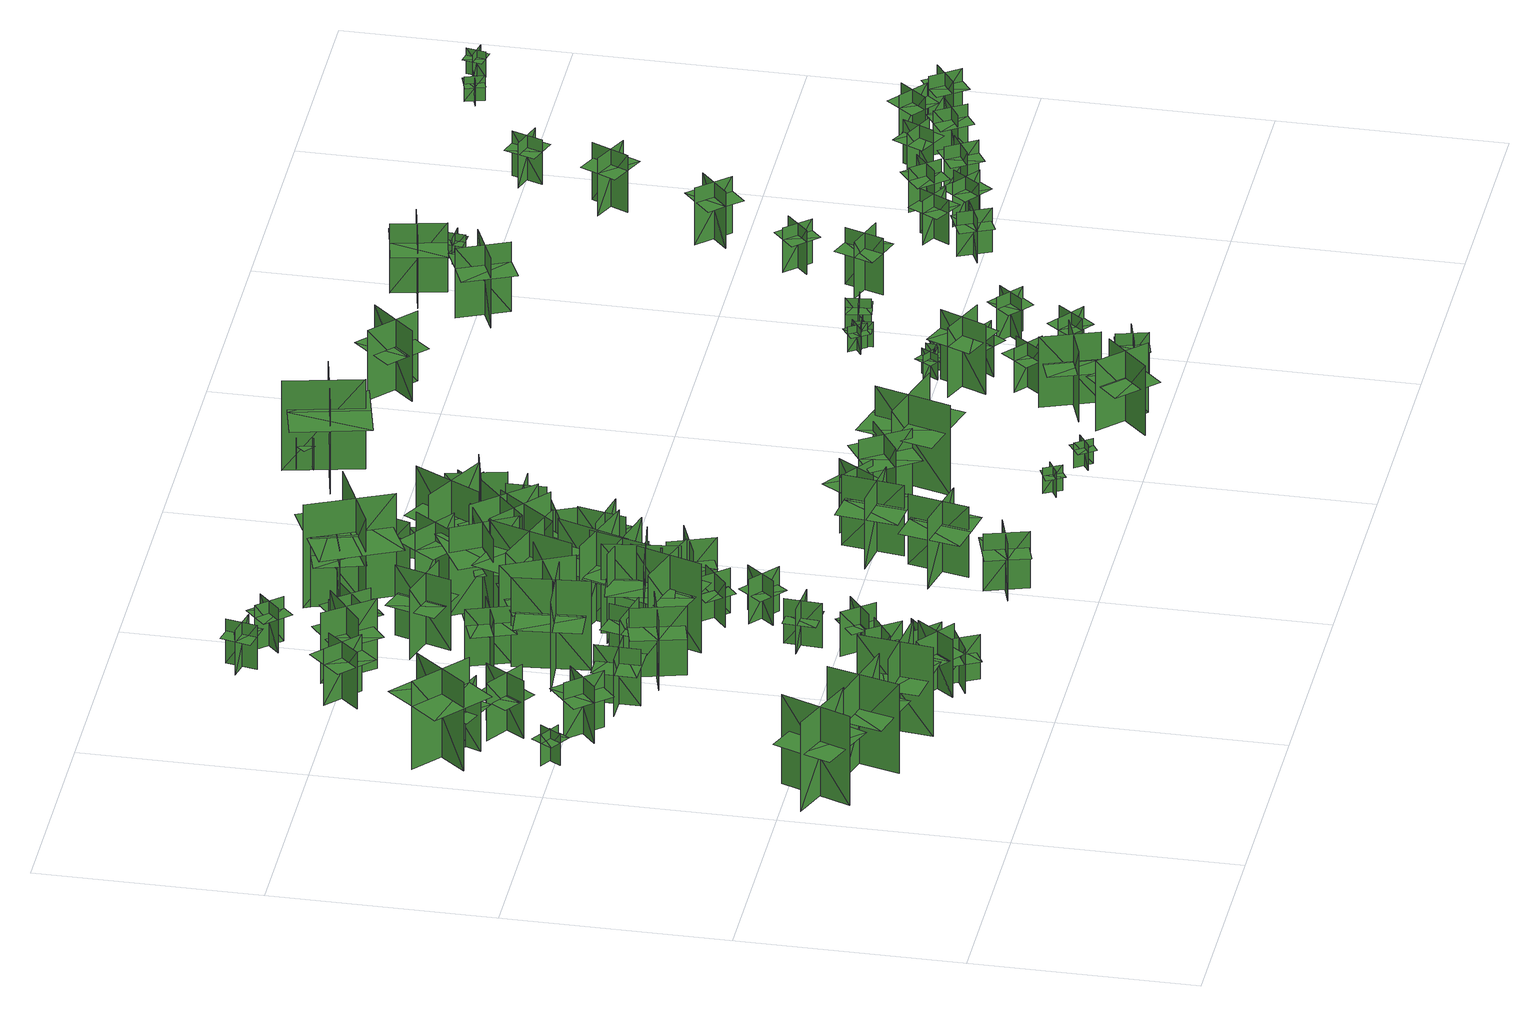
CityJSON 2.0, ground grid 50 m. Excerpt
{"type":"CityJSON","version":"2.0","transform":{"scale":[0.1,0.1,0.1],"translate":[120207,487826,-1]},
"CityObjects":{
"tree1":{"type":"SolitaryVegetationObject","geometry":[{"type":"MultiSurface","lod":"1","boundaries":[[[0,1,2]],[[0,2,3]],[[4,5,6]],[[4,6,7]],[[8,9,10]],[[8,10,11]],[[8,12,13]],[[8,13,9]]]}]},
"tree2":{"type":"SolitaryVegetationObject","geometry":[{"type":"MultiSurface","lod":"1","boundaries":[[[14,15,16]],[[14,16,17]],[[18,19,20]],[[18,20,21]],[[22,23,24]],[[22,24,25]],[[22,26,27]],[[22,27,23]]]}]},
"tree3":{"type":"SolitaryVegetationObject","geometry":[{"type":"MultiSurface","lod":"1","boundaries":[[[28,29,30]],[[28,30,31]],[[32,33,34]],[[32,34,35]],[[36,37,38]],[[36,38,39]],[[36,39,40]],[[36,40,41]]]}]},
"tree4":{"type":"SolitaryVegetationObject","geometry":[{"type":"MultiSurface","lod":"1","boundaries":[[[42,43,44]],[[42,44,45]],[[46,47,48]],[[46,48,49]],[[50,51,52]],[[50,52,53]],[[50,53,54]],[[50,54,55]]]}]},
"tree5":{"type":"SolitaryVegetationObject","geometry":[{"type":"MultiSurface","lod":"1","boundaries":[[[56,57,58]],[[56,58,59]],[[60,61,62]],[[60,62,63]],[[64,65,66]],[[64,66,67]],[[64,68,69]],[[64,69,65]]]}]},
"tree6":{"type":"SolitaryVegetationObject","geometry":[{"type":"MultiSurface","lod":"1","boundaries":[[[70,71,72]],[[70,72,73]],[[74,75,76]],[[74,76,77]],[[78,79,80]],[[78,80,81]],[[78,82,83]],[[78,83,79]]]}]},
"tree7":{"type":"SolitaryVegetationObject","geometry":[{"type":"MultiSurface","lod":"1","boundaries":[[[84,85,86]],[[84,86,87]],[[88,89,90]],[[88,90,91]],[[92,93,94]],[[92,94,95]],[[92,95,96]],[[92,96,97]]]}]},
"tree8":{"type":"SolitaryVegetationObject","geometry":[{"type":"MultiSurface","lod":"1","boundaries":[[[98,99,100]],[[98,100,101]],[[102,103,104]],[[102,104,105]],[[106,107,108]],[[106,108,109]],[[106,110,111]],[[106,111,107]]]}]},
"tree9":{"type":"SolitaryVegetationObject","geometry":[{"type":"MultiSurface","lod":"1","boundaries":[[[112,113,114]],[[112,114,115]],[[116,117,118]],[[116,118,119]],[[120,121,122]],[[120,122,123]],[[120,124,125]],[[120,125,121]]]}]},
"tree10":{"type":"SolitaryVegetationObject","geometry":[{"type":"MultiSurface","lod":"1","boundaries":[[[126,127,128]],[[126,128,129]],[[130,131,132]],[[130,132,133]],[[134,135,136]],[[134,136,137]],[[134,137,138]],[[134,138,139]]]}]},
"tree11":{"type":"SolitaryVegetationObject","geometry":[{"type":"MultiSurface","lod":"1","boundaries":[[[140,141,142]],[[140,142,143]],[[144,145,146]],[[144,146,147]],[[148,149,150]],[[148,150,151]],[[148,152,153]],[[148,153,149]]]}]},
"tree12":{"type":"SolitaryVegetationObject","geometry":[{"type":"MultiSurface","lod":"1","boundaries":[[[154,155,156]],[[154,156,157]],[[158,159,160]],[[158,160,161]],[[162,163,164]],[[162,164,165]],[[162,166,167]],[[162,167,163]]]}]},
"tree13":{"type":"SolitaryVegetationObject","geometry":[{"type":"MultiSurface","lod":"1","boundaries":[[[168,169,170]],[[168,170,171]],[[172,173,174]],[[172,174,175]],[[176,177,178]],[[176,178,179]],[[176,180,181]],[[176,181,177]]]}]},
"tree14":{"type":"SolitaryVegetationObject","geometry":[{"type":"MultiSurface","lod":"1","boundaries":[[[182,183,184]],[[182,184,185]],[[186,187,188]],[[186,188,189]],[[190,191,192]],[[190,192,193]],[[190,193,194]],[[190,194,195]]]}]},
"tree15":{"type":"SolitaryVegetationObject","geometry":[{"type":"MultiSurface","lod":"1","boundaries":[[[196,197,198]],[[196,198,199]],[[200,201,202]],[[200,202,203]],[[204,205,206]],[[204,206,207]],[[204,207,208]],[[204,208,209]]]}]},
"tree16":{"type":"SolitaryVegetationObject","geometry":[{"type":"MultiSurface","lod":"1","boundaries":[[[210,211,212]],[[210,212,213]],[[214,215,216]],[[214,216,217]],[[218,219,220]],[[218,220,221]],[[218,222,223]],[[218,223,219]]]}]},
"tree17":{"type":"SolitaryVegetationObject","geometry":[{"type":"MultiSurface","lod":"1","boundaries":[[[224,225,226]],[[224,226,227]],[[228,229,230]],[[228,230,231]],[[232,233,234]],[[232,234,235]],[[232,235,236]],[[232,236,237]]]}]},
"tree18":{"type":"SolitaryVegetationObject","geometry":[{"type":"MultiSurface","lod":"1","boundaries":[[[238,239,240]],[[238,240,241]],[[242,243,244]],[[242,244,245]],[[246,247,248]],[[246,248,249]],[[246,250,251]],[[246,251,247]]]}]},
"tree19":{"type":"SolitaryVegetationObject","geometry":[{"type":"MultiSurface","lod":"1","boundaries":[[[252,253,254]],[[252,254,255]],[[256,257,258]],[[256,258,259]],[[260,261,262]],[[260,262,263]],[[260,264,265]],[[260,265,261]]]}]},
"tree20":{"type":"SolitaryVegetationObject","geometry":[{"type":"MultiSurface","lod":"1","boundaries":[[[266,267,268]],[[266,268,269]],[[270,271,272]],[[270,272,273]],[[274,275,276]],[[274,276,277]],[[274,277,278]],[[274,278,279]]]}]},
"tree21":{"type":"SolitaryVegetationObject","geometry":[{"type":"MultiSurface","lod":"1","boundaries":[[[280,281,282]],[[280,282,283]],[[284,285,286]],[[284,286,287]],[[288,289,290]],[[288,290,291]],[[288,292,293]],[[288,293,289]]]}]},
"tree22":{"type":"SolitaryVegetationObject","geometry":[{"type":"MultiSurface","lod":"1","boundaries":[[[294,295,296]],[[294,296,297]],[[298,299,300]],[[298,300,301]],[[302,303,304]],[[302,304,305]],[[302,305,306]],[[302,306,307]]]}]},
"tree23":{"type":"SolitaryVegetationObject","geometry":[{"type":"MultiSurface","lod":"1","boundaries":[[[308,309,310]],[[308,310,311]],[[312,313,314]],[[312,314,315]],[[316,317,318]],[[316,318,319]],[[316,320,321]],[[316,321,317]]]}]},
"tree24":{"type":"SolitaryVegetationObject","geometry":[{"type":"MultiSurface","lod":"1","boundaries":[[[322,323,324]],[[322,324,325]],[[326,327,328]],[[326,328,329]],[[330,331,332]],[[330,332,333]],[[330,334,335]],[[330,335,331]]]}]},
"tree25":{"type":"SolitaryVegetationObject","geometry":[{"type":"MultiSurface","lod":"1","boundaries":[[[336,337,338]],[[336,338,339]],[[340,341,342]],[[340,342,343]],[[344,345,346]],[[344,346,347]],[[344,348,349]],[[344,349,345]]]}]},
"tree26":{"type":"SolitaryVegetationObject","geometry":[{"type":"MultiSurface","lod":"1","boundaries":[[[350,351,352]],[[350,352,353]],[[354,355,356]],[[354,356,357]],[[358,359,360]],[[358,360,361]],[[358,361,362]],[[358,362,363]]]}]},
"tree27":{"type":"SolitaryVegetationObject","geometry":[{"type":"MultiSurface","lod":"1","boundaries":[[[364,365,366]],[[364,366,367]],[[368,369,370]],[[368,370,371]],[[372,373,374]],[[372,374,375]],[[372,376,377]],[[372,377,373]]]}]},
"tree28":{"type":"SolitaryVegetationObject","geometry":[{"type":"MultiSurface","lod":"1","boundaries":[[[378,379,380]],[[378,380,381]],[[382,383,384]],[[382,384,385]],[[386,387,388]],[[386,388,389]],[[386,389,390]],[[386,390,391]]]}]},
"tree29":{"type":"SolitaryVegetationObject","geometry":[{"type":"MultiSurface","lod":"1","boundaries":[[[392,393,394]],[[392,394,395]],[[396,397,398]],[[396,398,399]],[[400,401,402]],[[400,402,403]],[[400,404,405]],[[400,405,401]]]}]},
"tree30":{"type":"SolitaryVegetationObject","geometry":[{"type":"MultiSurface","lod":"1","boundaries":[[[406,407,408]],[[406,408,409]],[[410,411,412]],[[410,412,413]],[[414,415,416]],[[414,416,417]],[[414,418,419]],[[414,419,415]]]}]},
"tree31":{"type":"SolitaryVegetationObject","geometry":[{"type":"MultiSurface","lod":"1","boundaries":[[[420,421,422]],[[420,422,423]],[[424,425,426]],[[424,426,427]],[[428,429,430]],[[428,430,431]],[[428,432,433]],[[428,433,429]]]}]},
"tree32":{"type":"SolitaryVegetationObject","geometry":[{"type":"MultiSurface","lod":"1","boundaries":[[[434,435,436]],[[434,436,437]],[[438,439,440]],[[438,440,441]],[[442,443,444]],[[442,444,445]],[[442,445,446]],[[442,446,447]]]}]},
"tree33":{"type":"SolitaryVegetationObject","geometry":[{"type":"MultiSurface","lod":"1","boundaries":[[[448,449,450]],[[448,450,451]],[[452,453,454]],[[452,454,455]],[[456,457,458]],[[456,458,459]],[[456,460,461]],[[456,461,457]]]}]},
"tree34":{"type":"SolitaryVegetationObject","geometry":[{"type":"MultiSurface","lod":"1","boundaries":[[[462,463,464]],[[462,464,465]],[[466,467,468]],[[466,468,469]],[[470,471,472]],[[470,472,473]],[[470,473,474]],[[470,474,475]]]}]},
"tree35":{"type":"SolitaryVegetationObject","geometry":[{"type":"MultiSurface","lod":"1","boundaries":[[[476,477,478]],[[476,478,479]],[[480,481,482]],[[480,482,483]],[[484,485,486]],[[484,486,487]],[[484,487,488]],[[484,488,489]]]}]},
"tree36":{"type":"SolitaryVegetationObject","geometry":[{"type":"MultiSurface","lod":"1","boundaries":[[[490,491,492]],[[490,492,493]],[[494,495,496]],[[494,496,497]],[[498,499,500]],[[498,500,501]],[[498,502,503]],[[498,503,499]]]}]},
"tree37":{"type":"SolitaryVegetationObject","geometry":[{"type":"MultiSurface","lod":"1","boundaries":[[[504,505,506]],[[504,506,507]],[[508,509,510]],[[508,510,511]],[[512,513,514]],[[512,514,515]],[[512,515,516]],[[512,516,517]]]}]},
"tree38":{"type":"SolitaryVegetationObject","geometry":[{"type":"MultiSurface","lod":"1","boundaries":[[[518,519,520]],[[518,520,521]],[[522,523,524]],[[522,524,525]],[[526,527,528]],[[526,528,529]],[[526,530,531]],[[526,531,527]]]}]},
"tree39":{"type":"SolitaryVegetationObject","geometry":[{"type":"MultiSurface","lod":"1","boundaries":[[[532,533,534]],[[532,534,535]],[[536,537,538]],[[536,538,539]],[[540,541,542]],[[540,542,543]],[[540,543,544]],[[540,544,545]]]}]},
"tree40":{"type":"SolitaryVegetationObject","geometry":[{"type":"MultiSurface","lod":"1","boundaries":[[[546,547,548]],[[546,548,549]],[[550,551,552]],[[550,552,553]],[[554,555,556]],[[554,556,557]],[[554,558,559]],[[554,559,555]]]}]},
"tree41":{"type":"SolitaryVegetationObject","geometry":[{"type":"MultiSurface","lod":"1","boundaries":[[[560,561,562]],[[560,562,563]],[[564,565,566]],[[564,566,567]],[[568,569,570]],[[568,570,571]],[[568,571,572]],[[568,572,573]]]}]},
"tree42":{"type":"SolitaryVegetationObject","geometry":[{"type":"MultiSurface","lod":"1","boundaries":[[[574,575,576]],[[574,576,577]],[[578,579,580]],[[578,580,581]],[[582,583,584]],[[582,584,585]],[[582,585,586]],[[582,586,587]]]}]},
"tree43":{"type":"SolitaryVegetationObject","geometry":[{"type":"MultiSurface","lod":"1","boundaries":[[[588,589,590]],[[588,590,591]],[[592,593,594]],[[592,594,595]],[[596,597,598]],[[596,598,599]],[[596,599,600]],[[596,600,601]]]}]},
"tree44":{"type":"SolitaryVegetationObject","geometry":[{"type":"MultiSurface","lod":"1","boundaries":[[[602,603,604]],[[602,604,605]],[[606,607,608]],[[606,608,609]],[[610,611,612]],[[610,612,613]],[[610,614,615]],[[610,615,611]]]}]},
"tree45":{"type":"SolitaryVegetationObject","geometry":[{"type":"MultiSurface","lod":"1","boundaries":[[[616,617,618]],[[616,618,619]],[[620,621,622]],[[620,622,623]],[[624,625,626]],[[624,626,627]],[[624,628,629]],[[624,629,625]]]}]},
"tree46":{"type":"SolitaryVegetationObject","geometry":[{"type":"MultiSurface","lod":"1","boundaries":[[[630,631,632]],[[630,632,633]],[[634,635,636]],[[634,636,637]],[[638,639,640]],[[638,640,641]],[[638,641,642]],[[638,642,643]]]}]},
"tree47":{"type":"SolitaryVegetationObject","geometry":[{"type":"MultiSurface","lod":"1","boundaries":[[[644,645,646]],[[644,646,647]],[[648,649,650]],[[648,650,651]],[[652,653,654]],[[652,654,655]],[[652,656,657]],[[652,657,653]]]}]},
"tree48":{"type":"SolitaryVegetationObject","geometry":[{"type":"MultiSurface","lod":"1","boundaries":[[[658,659,660]],[[658,660,661]],[[662,663,664]],[[662,664,665]],[[666,667,668]],[[666,668,669]],[[666,669,670]],[[666,670,671]]]}]},
"tree49":{"type":"SolitaryVegetationObject","geometry":[{"type":"MultiSurface","lod":"1","boundaries":[[[672,673,674]],[[672,674,675]],[[676,677,678]],[[676,678,679]],[[680,681,682]],[[680,682,683]],[[680,684,685]],[[680,685,681]]]}]},
"tree50":{"type":"SolitaryVegetationObject","geometry":[{"type":"MultiSurface","lod":"1","boundaries":[[[686,687,688]],[[686,688,689]],[[690,691,692]],[[690,692,693]],[[694,695,696]],[[694,696,697]],[[694,698,699]],[[694,699,695]]]}]},
"tree51":{"type":"SolitaryVegetationObject","geometry":[{"type":"MultiSurface","lod":"1","boundaries":[[[700,701,702]],[[700,702,703]],[[704,705,706]],[[704,706,707]],[[708,709,710]],[[708,710,711]],[[708,712,713]],[[708,713,709]]]}]},
"tree52":{"type":"SolitaryVegetationObject","geometry":[{"type":"MultiSurface","lod":"1","boundaries":[[[714,715,716]],[[714,716,717]],[[718,719,720]],[[718,720,721]],[[722,723,724]],[[722,724,725]],[[722,726,727]],[[722,727,723]]]}]},
"tree53":{"type":"SolitaryVegetationObject","geometry":[{"type":"MultiSurface","lod":"1","boundaries":[[[728,729,730]],[[728,730,731]],[[732,733,734]],[[732,734,735]],[[736,737,738]],[[736,738,739]],[[736,739,740]],[[736,740,741]]]}]},
"tree54":{"type":"SolitaryVegetationObject","geometry":[{"type":"MultiSurface","lod":"1","boundaries":[[[742,743,744]],[[742,744,745]],[[746,747,748]],[[746,748,749]],[[750,751,752]],[[750,752,753]],[[750,754,755]],[[750,755,751]]]}]},
"tree55":{"type":"SolitaryVegetationObject","geometry":[{"type":"MultiSurface","lod":"1","boundaries":[[[756,757,758]],[[756,758,759]],[[760,761,762]],[[760,762,763]],[[764,765,766]],[[764,766,767]],[[764,767,768]],[[764,768,769]]]}]},
"tree56":{"type":"SolitaryVegetationObject","geometry":[{"type":"MultiSurface","lod":"1","boundaries":[[[770,771,772]],[[770,772,773]],[[774,775,776]],[[774,776,777]],[[778,779,780]],[[778,780,781]],[[778,781,782]],[[778,782,783]]]}]},
"tree57":{"type":"SolitaryVegetationObject","geometry":[{"type":"MultiSurface","lod":"1","boundaries":[[[784,785,786]],[[784,786,787]],[[788,789,790]],[[788,790,791]],[[792,793,794]],[[792,794,795]],[[792,795,796]],[[792,796,797]]]}]},
"tree58":{"type":"SolitaryVegetationObject","geometry":[{"type":"MultiSurface","lod":"1","boundaries":[[[798,799,800]],[[798,800,801]],[[802,803,804]],[[802,804,805]],[[806,807,808]],[[806,808,809]],[[806,809,810]],[[806,810,811]]]}]},
"tree59":{"type":"SolitaryVegetationObject","geometry":[{"type":"MultiSurface","lod":"1","boundaries":[[[812,813,814]],[[812,814,815]],[[816,817,818]],[[816,818,819]],[[820,821,822]],[[820,822,823]],[[820,823,824]],[[820,824,825]]]}]},
"tree60":{"type":"SolitaryVegetationObject","geometry":[{"type":"MultiSurface","lod":"1","boundaries":[[[826,827,828]],[[826,828,829]],[[830,831,832]],[[830,832,833]],[[834,835,836]],[[834,836,837]],[[834,837,838]],[[834,838,839]]]}]},
"tree61":{"type":"SolitaryVegetationObject","geometry":[{"type":"MultiSurface","lod":"1","boundaries":[[[840,841,842]],[[840,842,843]],[[844,845,846]],[[844,846,847]],[[848,849,850]],[[848,850,851]],[[848,851,852]],[[848,852,853]]]}]},
"tree62":{"type":"SolitaryVegetationObject","geometry":[{"type":"MultiSurface","lod":"1","boundaries":[[[854,855,856]],[[854,856,857]],[[858,859,860]],[[858,860,861]],[[862,863,864]],[[862,864,865]],[[862,866,867]],[[862,867,863]]]}]},
"tree63":{"type":"SolitaryVegetationObject","geometry":[{"type":"MultiSurface","lod":"1","boundaries":[[[868,869,870]],[[868,870,871]],[[872,873,874]],[[872,874,875]],[[876,877,878]],[[876,878,879]],[[876,880,881]],[[876,881,877]]]}]},
"tree64":{"type":"SolitaryVegetationObject","geometry":[{"type":"MultiSurface","lod":"1","boundaries":[[[882,883,884]],[[882,884,885]],[[886,887,888]],[[886,888,889]],[[890,891,892]],[[890,892,893]],[[890,893,894]],[[890,894,895]]]}]},
"tree65":{"type":"SolitaryVegetationObject","geometry":[{"type":"MultiSurface","lod":"1","boundaries":[[[896,897,898]],[[896,898,899]],[[900,901,902]],[[900,902,903]],[[904,905,906]],[[904,906,907]],[[904,907,908]],[[904,908,909]]]}]},
"tree66":{"type":"SolitaryVegetationObject","geometry":[{"type":"MultiSurface","lod":"1","boundaries":[[[910,911,912]],[[910,912,913]],[[914,915,916]],[[914,916,917]],[[918,919,920]],[[918,920,921]],[[918,921,922]],[[918,922,923]]]}]},
"tree67":{"type":"SolitaryVegetationObject","geometry":[{"type":"MultiSurface","lod":"1","boundaries":[[[924,925,926]],[[924,926,927]],[[928,929,930]],[[928,930,931]],[[932,933,934]],[[932,934,935]],[[932,935,936]],[[932,936,937]]]}]},
"tree68":{"type":"SolitaryVegetationObject","geometry":[{"type":"MultiSurface","lod":"1","boundaries":[[[938,939,940]],[[938,940,941]],[[942,943,944]],[[942,944,945]],[[946,947,948]],[[946,948,949]],[[946,950,951]],[[946,951,947]]]}]},
"tree69":{"type":"SolitaryVegetationObject","geometry":[{"type":"MultiSurface","lod":"1","boundaries":[[[952,953,954]],[[952,954,955]],[[956,957,958]],[[956,958,959]],[[960,961,962]],[[960,962,963]],[[960,963,964]],[[960,964,965]]]}]},
"tree70":{"type":"SolitaryVegetationObject","geometry":[{"type":"MultiSurface","lod":"1","boundaries":[[[966,967,968]],[[966,968,969]],[[970,971,972]],[[970,972,973]],[[974,975,976]],[[974,976,977]],[[974,977,978]],[[974,978,979]]]}]},
"tree71":{"type":"SolitaryVegetationObject","geometry":[{"type":"MultiSurface","lod":"1","boundaries":[[[980,981,982]],[[980,982,983]],[[984,985,986]],[[984,986,987]],[[988,989,990]],[[988,990,991]],[[988,991,992]],[[988,992,993]]]}]},
"tree72":{"type":"SolitaryVegetationObject","geometry":[{"type":"MultiSurface","lod":"1","boundaries":[[[994,995,996]],[[994,996,997]],[[998,999,1000]],[[998,1000,1001]],[[1002,1003,1004]],[[1002,1004,1005]],[[1002,1006,1007]],[[1002,1007,1003]]]}]},
"tree73":{"type":"SolitaryVegetationObject","geometry":[{"type":"MultiSurface","lod":"1","boundaries":[[[1008,1009,1010]],[[1008,1010,1011]],[[1012,1013,1014]],[[1012,1014,1015]],[[1016,1017,1018]],[[1016,1018,1019]],[[1016,1019,1020]],[[1016,1020,1021]]]}]},
"tree74":{"type":"SolitaryVegetationObject","geometry":[{"type":"MultiSurface","lod":"1","boundaries":[[[1022,1023,1024]],[[1022,1024,1025]],[[1026,1027,1028]],[[1026,1028,1029]],[[1030,1031,1032]],[[1030,1032,1033]],[[1030,1033,1034]],[[1030,1034,1035]]]}]},
"tree75":{"type":"SolitaryVegetationObject","geometry":[{"type":"MultiSurface","lod":"1","boundaries":[[[1036,1037,1038]],[[1036,1038,1039]],[[1040,1041,1042]],[[1040,1042,1043]],[[1044,1045,1046]],[[1044,1046,1047]],[[1044,1047,1048]],[[1044,1048,1049]]]}]},
"tree76":{"type":"SolitaryVegetationObject","geometry":[{"type":"MultiSurface","lod":"1","boundaries":[[[1050,1051,1052]],[[1050,1052,1053]],[[1054,1055,1056]],[[1054,1056,1057]],[[1058,1059,1060]],[[1058,1060,1061]],[[1058,1061,1062]],[[1058,1062,1063]]]}]},
"tree77":{"type":"SolitaryVegetationObject","geometry":[{"type":"MultiSurface","lod":"1","boundaries":[[[1064,1065,1066]],[[1064,1066,1067]],[[1068,1069,1070]],[[1068,1070,1071]],[[1072,1073,1074]],[[1072,1074,1075]],[[1072,1075,1076]],[[1072,1076,1077]]]}]},
"tree78":{"type":"SolitaryVegetationObject","geometry":[{"type":"MultiSurface","lod":"1","boundaries":[[[1078,1079,1080]],[[1078,1080,1081]],[[1082,1083,1084]],[[1082,1084,1085]],[[1086,1087,1088]],[[1086,1088,1089]],[[1086,1089,1090]],[[1086,1090,1091]]]}]},
"tree79":{"type":"SolitaryVegetationObject","geometry":[{"type":"MultiSurface","lod":"1","boundaries":[[[1092,1093,1094]],[[1092,1094,1095]],[[1096,1097,1098]],[[1096,1098,1099]],[[1100,1101,1102]],[[1100,1102,1103]],[[1100,1103,1104]],[[1100,1104,1105]]]}]},
"tree80":{"type":"SolitaryVegetationObject","geometry":[{"type":"MultiSurface","lod":"1","boundaries":[[[1106,1107,1108]],[[1106,1108,1109]],[[1110,1111,1112]],[[1110,1112,1113]],[[1114,1115,1116]],[[1114,1116,1117]],[[1114,1117,1118]],[[1114,1118,1119]]]}]},
"tree81":{"type":"SolitaryVegetationObject","geometry":[{"type":"MultiSurface","lod":"1","boundaries":[[[1120,1121,1122]],[[1120,1122,1123]],[[1124,1125,1126]],[[1124,1126,1127]],[[1128,1129,1130]],[[1128,1130,1131]],[[1128,1131,1132]],[[1128,1132,1133]]]}]},
"tree82":{"type":"SolitaryVegetationObject","geometry":[{"type":"MultiSurface","lod":"1","boundaries":[[[1134,1135,1136]],[[1134,1136,1137]],[[1138,1139,1140]],[[1138,1140,1141]],[[1142,1143,1144]],[[1142,1144,1145]],[[1142,1145,1146]],[[1142,1146,1147]]]}]},
"tree83":{"type":"SolitaryVegetationObject","geometry":[{"type":"MultiSurface","lod":"1","boundaries":[[[1148,1149,1150]],[[1148,1150,1151]],[[1152,1153,1154]],[[1152,1154,1155]],[[1156,1157,1158]],[[1156,1158,1159]],[[1156,1159,1160]],[[1156,1160,1161]]]}]},
"tree84":{"type":"SolitaryVegetationObject","geometry":[{"type":"MultiSurface","lod":"1","boundaries":[[[1162,1163,1164]],[[1162,1164,1165]],[[1166,1167,1168]],[[1166,1168,1169]],[[1170,1171,1172]],[[1170,1172,1173]],[[1170,1173,1174]],[[1170,1174,1175]]]}]},
"tree85":{"type":"SolitaryVegetationObject","geometry":[{"type":"MultiSurface","lod":"1","boundaries":[[[1176,1177,1178]],[[1176,1178,1179]],[[1180,1181,1182]],[[1180,1182,1183]],[[1184,1185,1186]],[[1184,1186,1187]],[[1184,1187,1188]],[[1184,1188,1189]]]}]},
"tree86":{"type":"SolitaryVegetationObject","geometry":[{"type":"MultiSurface","lod":"1","boundaries":[[[1190,1191,1192]],[[1190,1192,1193]],[[1194,1195,1196]],[[1194,1196,1197]],[[1198,1199,1200]],[[1198,1200,1201]],[[1198,1201,1202]],[[1198,1202,1203]]]}]},
"tree87":{"type":"SolitaryVegetationObject","geometry":[{"type":"MultiSurface","lod":"1","boundaries":[[[1204,1205,1206]],[[1204,1206,1207]],[[1208,1209,1210]],[[1208,1210,1211]],[[1212,1213,1214]],[[1212,1214,1215]],[[1212,1215,1216]],[[1212,1216,1217]]]}]},
"tree88":{"type":"SolitaryVegetationObject","geometry":[{"type":"MultiSurface","lod":"1","boundaries":[[[1218,1219,1220]],[[1218,1220,1221]],[[1222,1223,1224]],[[1222,1224,1225]],[[1226,1227,1228]],[[1226,1228,1229]],[[1226,1229,1230]],[[1226,1230,1231]]]}]},
"tree89":{"type":"SolitaryVegetationObject","geometry":[{"type":"MultiSurface","lod":"1","boundaries":[[[1232,1233,1234]],[[1232,1234,1235]],[[1236,1237,1238]],[[1236,1238,1239]],[[1240,1241,1242]],[[1240,1242,1243]],[[1240,1243,1244]],[[1240,1244,1245]]]}]},
"tree90":{"type":"SolitaryVegetationObject","geometry":[{"type":"MultiSurface","lod":"1","boundaries":[[[1246,1247,1248]],[[1246,1248,1249]],[[1250,1251,1252]],[[1250,1252,1253]],[[1254,1255,1256]],[[1254,1256,1257]],[[1254,1257,1258]],[[1254,1258,1259]]]}]},
"tree91":{"type":"SolitaryVegetationObject","geometry":[{"type":"MultiSurface","lod":"1","boundaries":[[[1260,1261,1262]],[[1260,1262,1263]],[[1264,1265,1266]],[[1264,1266,1267]],[[1268,1269,1270]],[[1268,1270,1271]],[[1268,1271,1272]],[[1268,1272,1273]]]}]},
"tree92":{"type":"SolitaryVegetationObject","geometry":[{"type":"MultiSurface","lod":"1","boundaries":[[[1274,1275,1276]],[[1274,1276,1277]],[[1278,1279,1280]],[[1278,1280,1281]],[[1282,1283,1284]],[[1282,1284,1285]],[[1282,1285,1286]],[[1282,1286,1287]]]}]},
"tree93":{"type":"SolitaryVegetationObject","geometry":[{"type":"MultiSurface","lod":"1","boundaries":[[[1288,1289,1290]],[[1288,1290,1291]],[[1292,1293,1294]],[[1292,1294,1295]],[[1296,1297,1298]],[[1296,1298,1299]],[[1296,1299,1300]],[[1296,1300,1301]]]}]},
"tree94":{"type":"SolitaryVegetationObject","geometry":[{"type":"MultiSurface","lod":"1","boundaries":[[[1302,1303,1304]],[[1302,1304,1305]],[[1306,1307,1308]],[[1306,1308,1309]],[[1310,1311,1312]],[[1310,1312,1313]],[[1310,1313,1314]],[[1310,1314,1315]]]}]},
"tree95":{"type":"SolitaryVegetationObject","geometry":[{"type":"MultiSurface","lod":"1","boundaries":[[[1316,1317,1318]],[[1316,1318,1319]],[[1320,1321,1322]],[[1320,1322,1323]],[[1324,1325,1326]],[[1324,1326,1327]],[[1324,1327,1328]],[[1324,1328,1329]]]}]},
"tree96":{"type":"SolitaryVegetationObject","geometry":[{"type":"MultiSurface","lod":"1","boundaries":[[[1330,1331,1332]],[[1330,1332,1333]],[[1334,1335,1336]],[[1334,1336,1337]],[[1338,1339,1340]],[[1338,1340,1341]],[[1338,1341,1342]],[[1338,1342,1343]]]}]}
},
"vertices":[
[41,457,13],[198,395,13],[198,395,231],[41,457,231],[84,360,13],[84,360,231],[146,517,231],[146,517,13],[54,459,147],[190,405,147],[216,468,147],[79,523,147],[28,393,147],[164,339,147],
[276,444,13],[231,282,13],[231,282,231],[276,444,231],[185,392,13],[185,392,231],[347,347,231],[347,347,13],[280,432,147],[240,291,147],[306,272,147],[346,414,147],[211,451,147],[172,310,147],
[161,997,18],[114,1026,18],[114,1026,94],[161,997,94],[153,1033,18],[124,986,18],[124,986,94],[153,1033,94],[153,1033,73],[129,1048,73],[100,1001,73],[124,986,73],[148,972,73],[177,1019,73],
[73,1183,13],[173,1302,13],[173,1302,229],[73,1183,229],[176,1191,13],[58,1291,13],[58,1291,229],[176,1191,229],[176,1191,168],[226,1250,168],[108,1351,168],[58,1291,168],[7,1232,168],[126,1132,168],
[329,324,12],[496,302,12],[496,302,230],[329,324,230],[394,240,12],[394,240,230],[416,407,230],[416,407,12],[340,329,146],[486,310,146],[495,377,146],[349,397,146],[331,259,146],[477,239,146],
[125,1225,16],[226,1185,16],[226,1185,156],[125,1225,156],[153,1162,16],[153,1162,156],[193,1263,156],[193,1263,16],[133,1226,102],[221,1191,102],[237,1232,102],[150,1267,102],[116,1184,102],[204,1149,102],
[232,999,16],[298,925,16],[298,925,154],[232,999,154],[228,933,16],[303,999,16],[303,999,154],[228,933,154],[228,933,115],[260,896,115],[335,961,115],[303,999,115],[270,1036,115],[195,971,115],
[233,1085,9],[292,1176,9],[292,1176,149],[233,1085,149],[299,1100,9],[299,1100,149],[209,1159,149],[209,1159,9],[233,1093,95],[285,1172,95],[248,1196,95],[196,1117,95],[271,1068,95],[323,1147,95],
[551,228,17],[617,314,17],[617,314,157],[551,228,157],[618,238,17],[618,238,157],[532,303,157],[532,303,17],[552,236,103],[609,311,103],[574,338,103],[517,263,103],[588,209,103],[645,284,103],
[396,866,16],[397,966,16],[397,966,155],[396,866,155],[444,912,16],[344,913,16],[344,913,155],[444,912,155],[444,912,116],[444,962,116],[345,963,116],[344,913,116],[343,864,116],[443,862,116],
[653,245,13],[578,206,13],[578,206,122],[653,245,122],[603,261,13],[603,261,122],[642,186,122],[642,186,13],[650,240,80],[585,206,80],[601,175,80],[666,210,80],[633,271,80],[568,237,80],
[620,336,12],[678,275,12],[678,275,122],[620,336,122],[619,283,12],[619,283,122],[680,341,122],[680,341,12],[626,334,80],[676,281,80],[701,305,80],[651,358,80],[600,310,80],[651,257,80],
[664,417,15],[595,370,15],[595,370,125],[664,417,125],[612,426,15],[612,426,125],[660,357,125],[660,357,15],[662,411,83],[601,370,83],[620,342,83],[681,383,83],[642,440,83],[581,399,83],
[344,1522,15],[276,1449,15],[276,1449,153],[344,1522,153],[278,1520,15],[351,1453,15],[351,1453,153],[278,1520,153],[278,1520,115],[244,1484,115],[317,1416,115],[351,1453,115],[385,1489,115],[312,1557,115],
[509,911,15],[540,793,15],[540,793,184],[509,911,184],[468,841,15],[586,872,15],[586,872,184],[468,841,184],[468,841,137],[483,782,137],[601,813,137],[586,872,137],[570,931,137],[453,900,137],
[521,995,15],[507,1163,15],[507,1163,233],[521,995,233],[588,1076,15],[588,1076,233],[421,1062,233],[421,1062,15],[513,1005,149],[501,1152,149],[433,1146,149],[445,1000,149],[584,1011,149],[572,1157,149],
[603,909,17],[506,931,17],[506,931,155],[603,909,155],[568,965,17],[546,868,17],[546,868,155],[568,965,155],[568,965,117],[520,976,117],[498,879,117],[546,868,117],[595,857,117],[617,954,117],
[670,430,18],[736,482,18],[736,482,127],[670,430,127],[722,424,18],[722,424,127],[670,491,127],[670,491,18],[672,436,85],[730,482,85],[709,509,85],[651,463,85],[694,408,85],[752,454,85],
[365,1543,15],[446,1438,15],[446,1438,187],[365,1543,187],[355,1461,15],[355,1461,187],[460,1541,187],[460,1541,15],[374,1539,121],[444,1448,121],[487,1481,121],[417,1572,121],[330,1506,121],[400,1414,121],
[520,1165,16],[487,1259,16],[487,1259,155],[520,1165,155],[549,1225,16],[455,1191,16],[455,1191,155],[549,1225,155],[549,1225,116],[532,1272,116],[438,1238,116],[455,1191,116],[472,1144,116],[566,1178,116],
[707,619,15],[701,535,15],[701,535,124],[707,619,124],[667,585,15],[667,585,124],[751,578,124],[751,578,15],[710,614,82],[705,540,82],[739,538,82],[744,611,82],[675,616,82],[669,543,82],
[410,1755,15],[395,1685,15],[395,1685,123],[410,1755,123],[366,1726,15],[437,1711,15],[437,1711,123],[366,1726,123],[366,1726,95],[359,1693,95],[429,1678,95],[437,1711,95],[444,1745,95],[374,1760,95],
[640,782,12],[692,943,12],[692,943,230],[640,782,230],[734,831,12],[734,831,230],[573,883,230],[573,883,12],[637,795,146],[682,935,146],[617,955,146],[572,816,146],[705,773,146],[750,913,146],
[625,1046,12],[554,1198,12],[554,1198,231],[625,1046,231],[661,1145,12],[661,1145,231],[508,1074,231],[508,1074,12],[615,1053,147],[553,1186,147],[491,1157,147],[552,1024,147],[679,1082,147],[617,1216,147],
[700,836,14],[677,1003,14],[677,1003,232],[700,836,232],[763,921,14],[763,921,232],[596,897,232],[596,897,14],[692,846,148],[672,991,148],[604,982,148],[625,836,148],[762,856,148],[742,1001,148],
[537,1469,16],[475,1547,16],[475,1547,155],[537,1469,155],[545,1535,16],[467,1473,16],[467,1473,155],[545,1535,155],[545,1535,116],[514,1574,116],[436,1512,116],[467,1473,116],[498,1434,116],[576,1496,116],
[548,1300,15],[588,1426,15],[588,1426,187],[548,1300,187],[621,1339,15],[621,1339,187],[495,1378,187],[495,1378,15],[546,1310,121],[580,1420,121],[529,1436,121],[495,1325,121],[599,1293,121],[633,1403,121],
[468,1653,16],[520,1702,16],[520,1702,125],[468,1653,125],[520,1651,16],[471,1704,16],[471,1704,125],[520,1651,125],[520,1651,96],[545,1675,96],[496,1727,96],[471,1704,96],[446,1680,96],[495,1628,96],
[762,704,19],[827,651,19],[827,651,128],[762,704,128],[767,652,19],[767,652,128],[821,717,128],[821,717,19],[768,703,86],[825,657,86],[846,683,86],[790,730,86],[745,676,86],[802,629,86],
[736,1038,10],[692,875,10],[692,875,228],[736,1038,228],[645,984,10],[645,984,228],[807,941,228],[807,941,10],[739,1026,144],[701,884,144],[768,866,144],[805,1008,144],[671,1044,144],[633,902,144],
[809,752,14],[755,817,14],[755,817,123],[809,752,123],[813,805,14],[813,805,123],[748,751,123],[748,751,14],[803,755,81],[756,811,81],[729,789,81],[776,733,81],[830,777,81],[783,834,81],
[667,1064,14],[732,1253,14],[732,1253,232],[667,1064,232],[795,1128,14],[605,1193,14],[605,1193,232],[795,1128,232],[788,1131,171],[816,1214,171],[641,1273,171],[613,1190,171],[585,1107,171],[759,1048,171],
[665,1046,11],[825,992,11],[825,992,229],[665,1046,229],[713,952,11],[713,952,229],[767,1112,229],[767,1112,11],[678,1049,146],[817,1002,146],[839,1067,146],[700,1114,146],[655,982,146],[794,935,146],
[983,244,21],[1013,149,21],[1013,149,160],[983,244,160],[952,186,21],[1047,216,21],[1047,216,160],[952,186,160],[952,186,121],[967,138,121],[1062,168,121],[1047,216,121],[1032,263,121],[937,233,121],
[688,1329,14],[763,1194,14],[763,1194,229],[688,1329,229],[659,1230,14],[794,1305,14],[794,1305,229],[659,1230,229],[659,1230,169],[696,1162,169],[832,1237,169],[794,1305,169],[757,1373,169],[621,1298,169],
[840,894,13],[879,793,13],[879,793,153],[840,894,153],[813,832,13],[813,832,153],[914,871,153],[914,871,13],[847,889,99],[881,801,99],[922,817,99],[888,905,99],[804,872,99],[838,784,99],
[706,1226,16],[801,1254,16],[801,1254,154],[706,1226,154],[764,1194,16],[736,1289,16],[736,1289,154],[764,1194,154],[764,1194,115],[812,1208,115],[783,1304,115],[736,1289,115],[688,1275,115],[717,1180,115],
[833,932,14],[884,999,14],[884,999,123],[833,932,123],[885,940,14],[885,940,123],[819,991,123],[819,991,14],[834,939,81],[878,997,81],[851,1018,81],[807,960,81],[862,917,81],[907,975,81],
[1070,421,16],[1040,286,16],[1040,286,188],[1070,421,188],[977,362,16],[1112,332,16],[1112,332,188],[977,362,188],[1059,415,133],[996,428,133],[968,292,133],[1031,279,133],[1094,267,133],[1122,402,133],
[861,1145,18],[730,1251,18],[730,1251,236],[861,1145,236],[849,1250,18],[849,1250,236],[743,1119,236],[743,1119,18],[849,1146,153],[735,1239,153],[691,1186,153],[805,1093,153],[893,1201,153],[779,1294,153],
[626,1552,16],[734,1584,16],[734,1584,186],[626,1552,186],[698,1513,16],[667,1621,16],[667,1621,186],[698,1513,186],[698,1513,142],[750,1528,142],[719,1636,142],[667,1621,142],[615,1606,142],[646,1498,142],
[815,1581,13],[632,1497,13],[632,1497,264],[815,1581,264],[665,1637,13],[749,1454,13],[749,1454,264],[665,1637,264],[797,1589,183],[757,1673,183],[576,1586,183],[616,1502,183],[656,1418,183],[838,1505,183],
[808,1423,17],[742,1331,17],[742,1331,187],[808,1423,187],[727,1409,17],[818,1343,17],[818,1343,187],[727,1409,187],[727,1409,142],[695,1365,142],[787,1299,142],[818,1343,142],[850,1387,142],[759,1453,142],
[881,1297,18],[755,1186,18],[755,1186,236],[881,1297,236],[776,1303,18],[776,1303,236],[887,1177,236],[887,1177,18],[877,1285,152],[767,1188,152],[812,1137,152],[923,1234,152],[831,1338,152],[720,1241,152],
[863,1273,21],[820,1345,21],[820,1345,130],[863,1273,130],[876,1324,21],[876,1324,130],[804,1281,130],[804,1281,21],[858,1276,88],[820,1339,88],[791,1321,88],[828,1258,88],[888,1294,88],[851,1357,88],
[1121,572,16],[1101,435,16],[1101,435,188],[1121,572,188],[1033,507,16],[1169,486,16],[1169,486,188],[1033,507,188],[1110,565,133],[1047,573,133],[1029,436,133],[1092,428,133],[1155,419,133],[1174,557,133],
[886,1054,14],[992,1031,14],[992,1031,154],[886,1054,154],[923,997,14],[923,997,154],[946,1103,154],[946,1103,14],[893,1056,100],[986,1036,100],[995,1079,100],[903,1099,100],[884,1012,100],[976,992,100],
[871,1477,20],[771,1508,20],[771,1508,160],[871,1477,160],[839,1536,20],[839,1536,160],[808,1436,160],[808,1436,20],[839,1536,116],[797,1549,116],[773,1469,116],[814,1456,116],[856,1443,116],[881,1523,116],
[881,1128,13],[980,1171,13],[980,1171,153],[881,1128,153],[944,1104,13],[944,1104,153],[901,1203,153],[901,1203,13],[885,1135,99],[972,1172,99],[954,1213,99],[868,1175,99],[903,1093,99],[990,1131,99],
[803,1395,17],[952,1315,17],[952,1315,235],[803,1395,235],[834,1294,17],[834,1294,235],[914,1443,235],[914,1443,17],[816,1396,151],[945,1326,151],[978,1387,151],[848,1456,151],[782,1333,151],[912,1264,151],
[892,1394,22],[890,1454,22],[890,1454,99],[892,1394,99],[917,1421,22],[917,1421,99],[857,1419,99],[857,1419,22],[889,1397,70],[888,1450,70],[863,1449,70],[865,1397,70],[914,1398,70],[913,1450,70],
[1006,1181,18],[1005,1290,18],[1005,1290,158],[1006,1181,158],[1053,1230,18],[1053,1230,158],[945,1229,158],[945,1229,18],[1002,1188,104],[1000,1283,104],[956,1282,104],[958,1188,104],[1047,1189,104],[1046,1283,104],
[1182,517,18],[1237,600,18],[1237,600,156],[1182,517,156],[1247,530,18],[1165,585,18],[1165,585,156],[1247,530,156],[1247,530,117],[1275,571,117],[1192,627,117],[1165,585,117],[1137,544,117],[1220,489,117],
[936,1307,15],[1064,1337,15],[1064,1337,186],[936,1307,186],[1006,1264,15],[1006,1264,186],[976,1393,186],[976,1393,15],[943,1314,120],[1055,1340,120],[1043,1393,120],[930,1366,120],[955,1260,120],[1068,1286,120],
[1417,184,26],[1378,163,26],[1378,163,88],[1417,184,88],[1389,193,26],[1409,154,26],[1409,154,88],[1389,193,88],[1389,193,70],[1369,183,70],[1390,143,70],[1409,154,70],[1429,164,70],[1409,203,70],
[1346,547,19],[1245,480,19],[1245,480,188],[1346,547,188],[1267,564,19],[1334,462,19],[1334,462,188],[1267,564,188],[1267,564,141],[1216,530,141],[1284,429,141],[1334,462,141],[1385,496,141],[1317,597,141],
[1032,1325,25],[1081,1385,25],[1081,1385,133],[1032,1325,133],[1083,1330,25],[1024,1379,25],[1024,1379,133],[1083,1330,133],[1083,1330,102],[1108,1360,102],[1048,1409,102],[1024,1379,102],[999,1350,102],[1059,1300,102],
[1362,386,16],[1411,555,16],[1411,555,236],[1362,386,236],[1485,453,16],[1316,502,16],[1316,502,236],[1485,453,236],[1377,393,165],[1456,371,165],[1502,542,165],[1423,563,165],[1344,584,165],[1299,414,165],
[1498,117,27],[1534,142,27],[1534,142,89],[1498,117,89],[1527,112,27],[1501,148,27],[1501,148,89],[1527,112,89],[1527,112,72],[1545,124,72],[1519,161,72],[1501,148,72],[1483,135,72],[1508,99,72],
[1191,1782,23],[1229,1610,23],[1229,1610,242],[1191,1782,242],[1116,1664,23],[1288,1701,23],[1288,1701,242],[1116,1664,242],[1182,1768,172],[1102,1749,172],[1143,1578,172],[1222,1597,172],[1301,1616,172],[1261,1787,172],
[1197,1752,26],[1240,1717,26],[1240,1717,103],[1197,1752,103],[1201,1715,26],[1236,1758,26],[1236,1758,103],[1201,1715,103],[1201,1715,82],[1222,1697,82],[1257,1740,82],[1236,1758,82],[1214,1775,82],[1179,1732,82],
[1776,41,13],[1682,135,13],[1682,135,184],[1776,41,184],[1775,124,13],[1775,124,184],[1682,30,184],[1682,30,13],[1766,44,119],[1684,125,119],[1647,87,119],[1729,5,119],[1806,83,119],[1724,164,119],
[1800,146,13],[1755,271,13],[1755,271,185],[1800,146,185],[1835,222,13],[1835,222,185],[1711,177,185],[1711,177,13],[1793,152,119],[1753,261,119],[1703,243,119],[1742,134,119],[1845,171,119],[1806,280,119],
[1849,337,17],[1801,276,17],[1801,276,125],[1849,337,125],[1798,331,17],[1858,283,17],[1858,283,125],[1798,331,125],[1798,331,95],[1774,301,95],[1834,253,95],[1858,283,95],[1882,313,95],[1822,362,95],
[1765,386,26],[1809,490,26],[1809,490,196],[1765,386,196],[1841,418,26],[1737,462,26],[1737,462,196],[1841,418,196],[1841,418,151],[1862,468,151],[1758,511,151],[1737,462,151],[1716,412,151],[1820,368,151],
[1939,108,18],[1870,88,18],[1870,88,126],[1939,108,126],[1893,133,18],[1912,64,18],[1912,64,126],[1893,133,126],[1893,133,98],[1860,123,98],[1879,55,98],[1912,64,98],[1946,74,98],[1926,142,98],
[1796,525,26],[1834,502,26],[1834,502,88],[1796,525,88],[1803,496,26],[1825,534,26],[1825,534,88],[1803,496,88],[1803,496,71],[1821,485,71],[1844,522,71],[1825,534,71],[1806,545,71],[1784,507,71],
[1832,434,23],[1888,397,23],[1888,397,133],[1832,434,133],[1843,384,23],[1879,439,23],[1879,439,133],[1843,384,133],[1843,384,97],[1879,439,97],[1849,459,97],[1812,404,97],[1873,364,97],[1910,419,97],
[1839,485,29],[1843,529,29],[1843,529,90],[1839,485,90],[1861,503,29],[1817,507,29],[1817,507,90],[1861,503,90],[1861,503,73],[1863,525,73],[1819,529,73],[1817,507,73],[1815,485,73],[1860,481,73],
[1860,514,30],[1883,476,30],[1883,476,91],[1860,514,91],[1853,486,30],[1891,509,30],[1891,509,91],[1853,486,91],[1853,486,74],[1864,467,74],[1902,490,74],[1891,509,74],[1879,528,74],[1841,505,74],
[1984,270,19],[1940,213,19],[1940,213,127],[1984,270,127],[1932,263,19],[1989,219,19],[1989,219,127],[1932,263,127],[1932,263,99],[1911,235,99],[1968,192,99],[1989,219,99],[2010,247,99],[1953,290,99],
[1511,1563,28],[1601,1660,28],[1601,1660,200],[1511,1563,200],[1594,1567,28],[1594,1567,200],[1497,1656,200],[1497,1656,28],[1513,1573,134],[1591,1657,134],[1552,1694,134],[1474,1609,134],[1554,1535,134],[1632,1620,134],
[1911,495,24],[1911,495,86],[1895,445,86],[1895,445,24],[1927,463,24],[1927,463,86],[1878,479,86],[1878,479,24],[1935,460,66],[1943,486,66],[1882,506,66],[1874,480,66],[1865,455,66],[1926,435,66],
[1882,703,26],[1906,666,26],[1906,666,87],[1882,703,87],[1876,674,26],[1913,699,26],[1913,699,87],[1876,674,87],[1876,674,70],[1888,656,70],[1925,680,70],[1913,699,70],[1900,717,70],[1864,692,70],
[1908,698,26],[1912,654,26],[1912,654,87],[1908,698,87],[1889,676,26],[1933,680,26],[1933,680,87],[1889,676,87],[1889,676,70],[1891,654,70],[1935,658,70],[1933,680,70],[1931,702,70],[1887,698,70],
[1990,405,20],[2044,359,20],[2044,359,128],[1990,405,128],[1994,353,20],[2041,408,20],[2041,408,128],[1994,353,128],[1994,353,100],[2020,331,100],[2067,385,100],[2041,408,100],[2014,430,100],[1968,376,100],
[1971,669,30],[1964,724,30],[1964,724,107],[1971,669,107],[1994,698,30],[1939,691,30],[1939,691,107],[1994,698,107],[1994,698,85],[1990,726,85],[1935,718,85],[1939,691,85],[1943,663,85],[1997,671,85],
[1842,1458,24],[1953,1507,24],[1953,1507,194],[1842,1458,194],[1917,1428,24],[1868,1539,24],[1868,1539,194],[1917,1428,194],[1917,1428,146],[1973,1452,146],[1924,1564,146],[1868,1539,146],[1813,1515,146],[1862,1403,146],
[2196,702,18],[2109,732,18],[2109,732,157],[2196,702,157],[2166,762,18],[2136,675,18],[2136,675,157],[2166,762,157],[2166,762,120],[2125,777,120],[2094,690,120],[2136,675,120],[2178,660,120],[2208,747,120],
[2010,1649,25],[1891,1623,25],[1891,1623,194],[2010,1649,194],[1942,1693,25],[1968,1574,25],[1968,1574,194],[1942,1693,194],[1942,1693,147],[1882,1680,147],[1908,1561,147],[1968,1574,147],[2027,1588,147],[2001,1706,147],
[2241,897,18],[2189,848,18],[2189,848,126],[2241,897,126],[2189,899,18],[2238,846,18],[2238,846,126],[2189,899,126],[2189,899,98],[2164,875,98],[2212,823,98],[2238,846,98],[2263,869,98],[2215,922,98],
[2321,553,17],[2353,483,17],[2353,483,125],[2321,553,125],[2303,505,17],[2373,537,17],[2373,537,125],[2303,505,125],[2303,505,94],[2319,470,94],[2389,502,94],[2373,537,94],[2357,572,94],[2287,541,94],
[2401,645,19],[2364,578,19],[2364,578,126],[2401,645,126],[2352,631,19],[2419,594,19],[2419,594,126],[2352,631,126],[2352,631,96],[2333,597,96],[2401,560,96],[2419,594,96],[2438,628,96],[2370,665,96],
[2103,1604,27],[2099,1560,27],[2099,1560,89],[2103,1604,89],[2080,1585,27],[2124,1581,27],[2124,1581,89],[2080,1585,89],[2080,1585,72],[2078,1563,72],[2122,1559,72],[2124,1581,72],[2127,1603,72],[2083,1607,72],
[2263,1101,19],[2325,1033,19],[2325,1033,158],[2263,1101,158],[2260,1034,19],[2328,1096,19],[2328,1096,158],[2260,1034,158],[2260,1034,122],[2290,1001,122],[2358,1063,122],[2328,1096,122],[2298,1129,122],[2230,1066,122],
[2493,591,15],[2447,529,15],[2447,529,123],[2493,591,123],[2442,584,15],[2504,538,15],[2504,538,123],[2442,584,123],[2442,584,93],[2419,553,93],[2482,507,93],[2504,538,93],[2527,569,93],[2465,615,93],
[2480,630,16],[2540,679,16],[2540,679,124],[2480,630,124],[2531,625,16],[2482,685,16],[2482,685,124],[2531,625,124],[2531,625,94],[2561,649,94],[2512,709,94],[2482,685,94],[2452,660,94],[2501,600,94],
[2407,1347,18],[2368,1264,18],[2368,1264,158],[2407,1347,158],[2344,1324,18],[2427,1285,18],[2427,1285,158],[2344,1324,158],[2344,1324,121],[2325,1284,121],[2409,1245,121],[2427,1285,121],[2446,1325,121],[2363,1364,121],
[2630,616,17],[2564,576,17],[2564,576,125],[2630,616,125],[2580,628,17],[2620,562,17],[2620,562,125],[2580,628,125],[2580,628,94],[2547,608,94],[2587,542,94],[2620,562,94],[2653,583,94],[2613,649,94],
[2641,663,18],[2674,733,18],[2674,733,125],[2641,663,125],[2689,680,18],[2620,714,18],[2620,714,125],[2689,680,125],[2689,680,95],[2706,715,95],[2636,748,95],[2620,714,95],[2603,679,95],[2673,645,95],
[2425,1509,18],[2493,1485,18],[2493,1485,127],[2425,1509,127],[2448,1462,18],[2472,1530,18],[2472,1530,127],[2448,1462,127],[2448,1462,98],[2481,1450,98],[2504,1518,98],[2472,1530,98],[2439,1541,98],[2416,1473,98],
[2715,624,15],[2780,666,15],[2780,666,123],[2715,624,123],[2765,613,15],[2723,678,15],[2723,678,123],[2765,613,123],[2765,613,93],[2798,634,93],[2755,699,93],[2723,678,93],[2690,656,93],[2733,592,93],
[2817,764,19],[2768,704,19],[2768,704,127],[2817,764,127],[2766,759,19],[2826,710,19],[2826,710,127],[2766,759,127],[2766,759,96],[2741,728,96],[2802,680,96],[2826,710,96],[2850,740,96],[2790,789,96],
[2907,704,17],[2845,659,17],[2845,659,124],[2907,704,124],[2857,713,17],[2902,650,17],[2902,650,124],[2857,713,124],[2857,713,94],[2825,690,94],[2870,627,94],[2902,650,94],[2933,672,94],[2888,735,94],
[2750,1685,18],[2764,1643,18],[2764,1643,79],[2750,1685,79],[2737,1659,18],[2779,1673,18],[2779,1673,79],[2737,1659,79],[2737,1659,62],[2744,1638,62],[2786,1652,62],[2779,1673,62],[2772,1694,62],[2730,1680,62],
[2840,1684,18],[2883,1675,18],[2883,1675,80],[2840,1684,80],[2856,1659,18],[2865,1703,18],[2865,1703,80],[2856,1659,80],[2856,1659,63],[2878,1655,63],[2887,1698,63],[2865,1703,63],[2843,1707,63],[2834,1664,63]
]}
